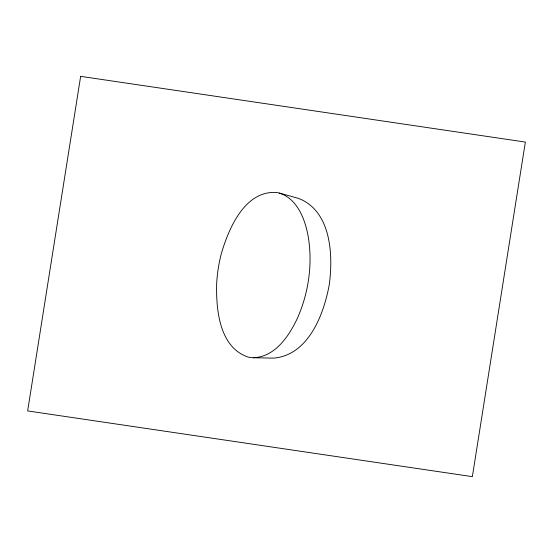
<?xml version="1.0" encoding="UTF-8"?>
<svg xmlns="http://www.w3.org/2000/svg" width="553" height="553" viewBox="0 0 553 553"><rect width="100%" height="100%" fill="white"/><g stroke="black" fill="none" stroke-linecap="round" stroke-linejoin="round"><path stroke-width="0.83" d="M253.329 357.729C274.855 357.044 288.77 336.48 297.099 318.894C308.539 293.505 312.756 264.666 308.304 237.133C305.235 219.161 296.871 196.882 276.942 192.499C245.055 190.121 229.018 227.836 221.559 252.811A158.269 154.024 -2.5 0 0 216.672 283.419C215.981 308.996 219.099 347.118 247.938 357.024A24.208 23.558 -2.5 0 0 253.329 357.729L273.452 358.137C308.484 355.379 323.885 314.291 329.27 284.65C333.265 255.092 331.309 211.163 298.655 198.451L279.334 193.052M80.648 76.349L27.65 410.927L472.352 476.651L525.35 142.073L80.648 76.349"/></g></svg>
